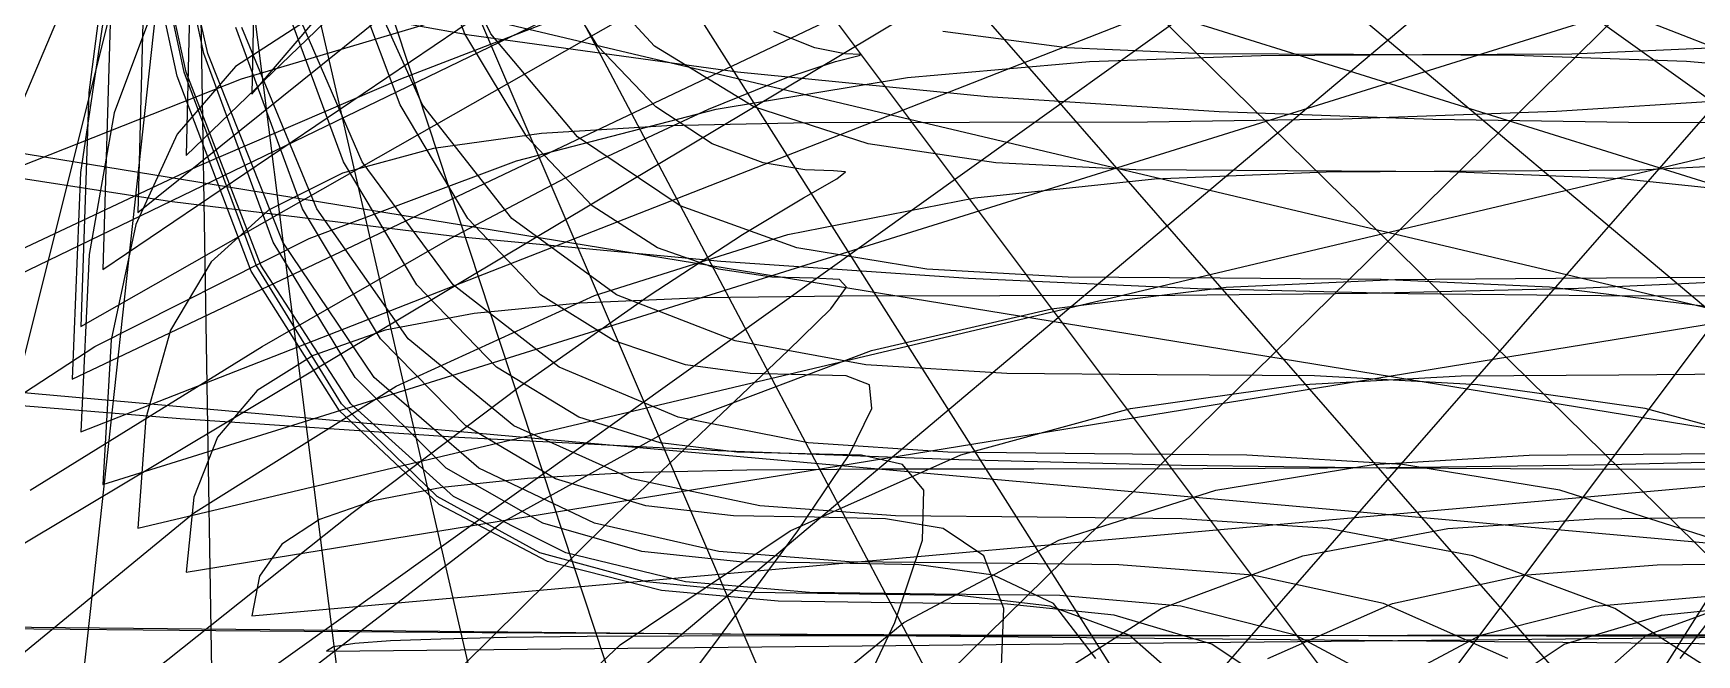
# Model space of a CAD drawing. Header units: metres. Extents: x -499 to 499, y -500 to 498.
# Drawn here: x -308.9 to 70.4, y -161.8 to -20.1 of the extents above; entities that cross this region are included whole.
import ezdxf

# ---------------------------------------------------------------- set-up
doc = ezdxf.new("R2010")
doc.units = ezdxf.units.M

msp = doc.modelspace()

# ---------------------------------------------------------------- linework, layer by layer
for p, q in [((-259, -34, -665.11), (171, 469, -315.11)), ((-274, -48, -665.11), (234, 441, -329.11)), ((-285, -61, -665.11), (293, 404, -342.11)), ((-293, -74, -665.11), (347, 359, -355.11)), ((-298, -87, -665.11), (394, 307, -368.11)), ((-300, -99, -665.11), (433, 249, -380.11)), ((-300, 200, -665.11), (0, -500, -81.11)), ((-298, 199, -665.11), (-69, -495, -82.11)), ((-298, 199, -665.11), (69, -495, -82.11)), ((-293, 198, -665.11), (-137, -480, -83.11)), ((-293, 198, -665.11), (137, -480, -83.11)), ((293, 198, -665.11), (-137, -480, -83.11)), ((-285, 195, -665.11), (-203, -456, -86.11)), ((-285, 195, -665.11), (203, -456, -86.11)), ((285, 195, -665.11), (-203, -456, -86.11)), ((-274, 192, -665.11), (-264, -424, -89.11)), ((-274, 192, -665.11), (264, -424, -89.11)), ((274, 192, -665.11), (-264, -424, -89.11)), ((298, -111, -665.11), (-463, 187, -392.11)), ((-259, 187, -665.11), (-321, -383, -94.11)), ((259, 187, -665.11), (-321, -383, -94.11)), ((-298, -111, -665.11), (463, 187, -392.11)), ((-259, 187, -665.11), (321, -383, -94.11)), ((-242, 182, -665.11), (-371, -334, -99.11)), ((242, 182, -665.11), (-371, -334, -99.11)), ((-242, 182, -665.11), (371, -334, -99.11)), ((-222, 176, -665.11), (-414, -279, -105.11)), ((222, 176, -665.11), (-414, -279, -105.11)), ((-222, 176, -665.11), (414, -279, -105.11)), ((200, 169, -665.11), (-449, -219, -112.11)), ((176, 161, -665.11), (-475, -154, -120.11)), ((293, -123, -665.11), (-485, 120, -404.11)), ((-293, -123, -665.11), (485, 120, -404.11)), ((285, -133, -665.11), (-497, 52, -414.11)), ((-285, -133, -665.11), (497, 52, -414.11)), ((-257.56, 34.16, -665.06), (-259, -34, -665.11)), ((-269.98, -24.72, -663.14), (-282.26, 32.57, -664.53)), ((-269.06, -24.72, -663.14), (-281.99, 32.57, -664.53)), ((-276.04, -29.95, -663.14), (-288.9, 29.2, -664.52)), ((-274.45, -28.98, -663.14), (-287.05, 29.66, -664.52)), ((-273.98, -28.98, -663.14), (-286.91, 29.66, -664.52)), ((-272.42, 18.26, -665.07), (-274, -48, -665.11)), ((-210.49, -20.27, -660.58), (-222.99, 12.49, -663.2)), ((-204.55, -20.27, -660.58), (-220.48, 12.49, -663.2)), ((-290.67, 9.14, -664.81), (-296.16, -33.61, -665.07)), ((-283.31, 2.01, -665.07), (-285, -61, -665.11)), ((-225.22, -36.44, -660.54), (-238.73, -0.24, -663.18)), ((-220.09, -36.44, -660.54), (-236.56, -0.24, -663.18)), ((-180.14, -23.06, -656.36), (-192.91, -2.36, -660.63)), ((-167.2, -23.06, -656.36), (-186.29, -2.36, -660.63)), ((-274.9, -8.77, -510.96), (-209.46, -20.52, -536.6)), ((-238.11, -49.47, -660.5), (-252.57, -10.36, -663.16)), ((-233.89, -49.47, -660.5), (-250.78, -10.36, -663.16)), ((-292.49, -14.09, -664.82), (-298.12, -51.85, -665.07)), ((-280.97, -13.11, -664.19), (-290.43, -38.29, -664.83)), ((274, -143, -665.11), (-499, -17, -424.11)), ((-291.22, -15.33, -665.07), (-293, -74, -665.11)), ((-274, -143, -665.11), (499, -17, -424.11)), ((-245.69, -16.69, -661.03), (-262.78, -27.74, -663.02)), ((-247.48, -60.19, -660.48), (-262.69, -18.85, -663.15)), ((-261.38, -30.52, -386.07), (-212.97, -16.19, -435.19)), ((-244.23, -60.19, -660.48), (-261.32, -18.85, -663.15)), ((-225.02, -30.52, -386.07), (-187.81, -16.19, -435.19)), ((-196.34, -43.75, -656.26), (-210.49, -20.27, -660.58)), ((-209.46, -20.52, -536.6), (-148.27, -28.94, -559.22)), ((-184.75, -43.75, -656.26), (-204.55, -20.27, -660.58)), ((-130.69, -23.45, -629.72), (-139.97, -19.76, -641.4)), ((-73.22, -23.45, -629.72), (-101.47, -19.76, -641.4)), ((-254.12, -67.78, -660.45), (-269.98, -24.72, -663.14)), ((-251.93, -67.78, -660.45), (-269.06, -24.72, -663.14)), ((-166.89, -36.94, -649.99), (-180.14, -23.06, -656.36)), ((-144.54, -36.94, -649.99), (-167.2, -23.06, -656.36)), ((-123.79, -24.81, -614.72), (-130.69, -23.45, -629.72)), ((-125.91, -26.55, -545.66), (-120.55, -25.19, -573.1)), ((-120.12, -25, -595.98), (-123.79, -24.81, -614.72)), ((-120.55, -25.19, -573.1), (-120.12, -25, -595.98)), ((-41.96, -24.81, -614.72), (-73.22, -23.45, -629.72)), ((-68.06, -26.55, -545.66), (-28.86, -25.19, -573.1)), ((-7.87, -25, -595.98), (-41.96, -24.81, -614.72)), ((-28.86, -25.19, -573.1), (7.88, -25, -595.98)), ((28.86, -25.19, -573.1), (-7.87, -25, -595.98)), ((7.88, -25, -595.98), (41.96, -24.81, -614.72)), ((68.06, -26.55, -545.66), (28.86, -25.19, -573.1)), ((41.96, -24.81, -614.72), (73.22, -23.45, -629.72)), ((-259.2, -74.4, -660.44), (-276.04, -29.95, -663.14)), ((-262.78, -27.74, -663.02), (-276.03, -43.17, -664.23)), ((-258.06, -73.05, -660.44), (-274.45, -28.98, -663.14)), ((-256.95, -73.05, -660.44), (-273.98, -28.98, -663.14)), ((-154.87, -37.42, -475.43), (-137.07, -30.24, -513.24)), ((-153.14, -37.42, -475.43), (-109.54, -30.24, -513.24)), ((-148.27, -28.94, -559.22), (-91.27, -34.58, -579.01)), ((-137.07, -30.24, -513.24), (-125.91, -26.55, -545.66)), ((-109.54, -30.24, -513.24), (-68.06, -26.55, -545.66)), ((109.54, -30.24, -513.24), (68.06, -26.55, -545.66)), ((-311.9, -50.52, -330.41), (-261.38, -30.52, -386.07)), ((-296.16, -33.61, -665.07), (-298, -87, -665.11)), ((-271.51, -50.52, -330.41), (-225.02, -30.52, -386.07)), ((-209.77, -62.37, -656.19), (-225.22, -36.44, -660.54)), ((-199.73, -62.37, -656.19), (-220.09, -36.44, -660.54)), ((-198.67, -49.25, -431.81), (-153.14, -37.42, -475.43)), ((-180.17, -49.25, -431.81), (-154.87, -37.42, -475.43)), ((-154.03, -45.36, -641.1), (-166.89, -36.94, -649.99)), ((-118.53, -45.36, -641.1), (-144.54, -36.94, -649.99)), ((-91.27, -34.58, -579.01), (-38.44, -38, -596.18)), ((91.27, -34.58, -579.01), (38.44, -38, -596.18)), ((-290.43, -38.29, -664.83), (-296.11, -70.62, -665.07)), ((-164.39, -41.24, -649.04), (-192.95, -43, -654.35)), ((-131.88, -40.59, -642.24), (-164.39, -41.24, -649.04)), ((-95.37, -40.5, -633.73), (-131.88, -40.59, -642.24)), ((-54.84, -40.41, -623.35), (-95.37, -40.5, -633.73)), ((-10.25, -39.76, -610.89), (-54.84, -40.41, -623.35)), ((-38.44, -38, -596.18), (10.25, -39.76, -610.89)), ((38.44, -38, -596.18), (-10.25, -39.76, -610.89)), ((10.25, -39.76, -610.89), (54.84, -40.41, -623.35)), ((54.84, -40.41, -623.35), (95.38, -40.5, -633.73)), ((-276.03, -43.17, -664.23), (-285.47, -63.71, -664.85)), ((-192.95, -43, -654.35), (-217.58, -46.42, -658.33)), ((-181.41, -59.49, -649.83), (-196.34, -43.75, -656.26)), ((-161.38, -59.49, -649.83), (-184.75, -43.75, -656.26)), ((-142.42, -49.68, -629.27), (-154.03, -45.36, -641.1)), ((-89.42, -49.68, -629.27), (-118.53, -45.36, -641.1)), ((-347.11, -47.74, -489.42), (-277.77, -58.39, -517.1)), ((-245.95, -66.9, -381.97), (-198.67, -49.25, -431.81)), ((-217.58, -46.42, -658.33), (-238.33, -52.06, -661.19)), ((-213.82, -66.9, -381.97), (-180.17, -49.25, -431.81)), ((-328.12, -77.14, -267.8), (-271.51, -50.52, -330.41)), ((-298.12, -51.85, -665.07), (-300, -99, -665.11)), ((-238.33, -52.06, -661.19), (-255.22, -60.48, -663.1)), ((-221.39, -77.5, -656.11), (-238.11, -49.47, -660.5)), ((-213.14, -77.5, -656.11), (-233.89, -49.47, -660.5)), ((-132.91, -51.27, -614.08), (-142.42, -49.68, -629.27)), ((-126.37, -51.5, -595.11), (-132.91, -51.27, -614.08)), ((-123.67, -51.73, -571.94), (-126.37, -51.5, -595.11)), ((-125.66, -53.32, -544.15), (-123.67, -51.73, -571.94)), ((-57.46, -51.27, -614.08), (-89.42, -49.68, -629.27)), ((-22.87, -51.5, -595.11), (-57.46, -51.27, -614.08)), ((-53.18, -53.32, -544.15), (-14.09, -51.73, -571.94)), ((14.09, -51.73, -571.94), (-22.87, -51.5, -595.11)), ((-14.09, -51.73, -571.94), (22.88, -51.5, -595.11)), ((53.18, -53.32, -544.15), (14.09, -51.73, -571.94)), ((22.88, -51.5, -595.11), (57.46, -51.27, -614.08)), ((57.46, -51.27, -614.08), (89.42, -49.68, -629.27)), ((-133.21, -57.64, -511.32), (-125.66, -53.32, -544.15)), ((-94.18, -57.64, -511.32), (-53.18, -53.32, -544.15)), ((94.18, -57.64, -511.32), (53.18, -53.32, -544.15)), ((-277.77, -58.39, -517.1), (-212.78, -66.39, -541.72)), ((-255.22, -60.48, -663.1), (-268.3, -72.23, -664.26)), ((-229.72, -89.81, -656.06), (-247.48, -60.19, -660.48)), ((-223.37, -89.81, -656.06), (-244.23, -60.19, -660.48)), ((-166.55, -69.03, -640.84), (-181.41, -59.49, -649.83)), ((-134.74, -69.03, -640.84), (-161.38, -59.49, -649.83)), ((-147.18, -66.06, -473.03), (-133.21, -57.64, -511.32)), ((-136.83, -66.06, -473.03), (-94.18, -57.64, -511.32)), ((-285.47, -63.71, -664.85), (-291.12, -90.07, -665.07)), ((-193.2, -79.76, -649.69), (-209.77, -62.37, -656.19)), ((-175.87, -79.76, -649.69), (-199.73, -62.37, -656.19)), ((-294.8, -91.54, -325.5), (-245.95, -66.9, -381.97)), ((-256.68, -91.54, -325.5), (-213.82, -66.9, -381.97)), ((-235.44, -98.62, -656.01), (-254.12, -67.78, -660.45)), ((-231.16, -98.62, -656.01), (-251.93, -67.78, -660.45)), ((-212.78, -66.39, -541.72), (-152.09, -72.12, -563.44)), ((-180.89, -79.94, -428.86), (-136.83, -66.06, -473.03)), ((-168.42, -79.94, -428.86), (-147.18, -66.06, -473.03)), ((-296.11, -70.62, -665.07), (-298, -111, -665.11)), ((-152.62, -73.94, -628.88), (-166.55, -69.03, -640.84)), ((-105.14, -73.94, -628.88), (-134.74, -69.03, -640.84)), ((-268.3, -72.23, -664.26), (-277.6, -87.86, -664.86)), ((-239.06, -106.25, -655.98), (-259.2, -74.4, -660.44)), ((-238.59, -104.62, -656), (-258.06, -73.05, -660.44)), ((-236.44, -104.62, -656), (-256.95, -73.05, -660.44)), ((-140.49, -75.74, -613.53), (-152.62, -73.94, -628.88)), ((-152.09, -72.12, -563.44), (-95.66, -75.97, -582.44)), ((-131, -76, -594.36), (-140.49, -75.74, -613.53)), ((-72.87, -75.74, -613.53), (-105.14, -73.94, -628.88)), ((-38.25, -76, -594.36), (-72.87, -75.74, -613.53)), ((38.25, -76, -594.36), (72.87, -75.74, -613.53)), ((-203.23, -96.29, -649.56), (-221.39, -77.5, -656.11)), ((-188.98, -96.29, -649.56), (-213.14, -77.5, -656.11)), ((-125.02, -76.26, -570.94), (-131, -76, -594.36)), ((-127.04, -82.97, -509.67), (-123.42, -78.06, -542.85)), ((-123.42, -78.06, -542.85), (-125.02, -76.26, -570.94)), ((-95.66, -75.97, -582.44), (-43.42, -78.3, -598.92)), ((-76.73, -82.97, -509.67), (-36.86, -78.06, -542.85)), ((-4.65, -79.5, -613.05), (-48.61, -79.94, -625.01)), ((-43.42, -78.3, -598.92), (4.65, -79.5, -613.05)), ((-1.57, -76.26, -570.94), (-38.25, -76, -594.36)), ((-36.86, -78.06, -542.85), (1.57, -76.26, -570.94)), ((43.42, -78.3, -598.92), (-4.65, -79.5, -613.05)), ((36.86, -78.06, -542.85), (-1.57, -76.26, -570.94)), ((1.57, -76.26, -570.94), (38.25, -76, -594.36)), ((4.65, -79.5, -613.05), (48.61, -79.94, -625.01)), ((76.73, -82.97, -509.67), (36.86, -78.06, -542.85)), ((95.66, -75.97, -582.44), (43.42, -78.3, -598.92)), ((-226.13, -100.64, -378.39), (-180.89, -79.94, -428.86)), ((-184.24, -81.7, -654.77), (-208.34, -84.03, -658.6)), ((-197.81, -100.64, -378.39), (-168.42, -79.94, -428.86)), ((-176.38, -90.3, -640.63), (-193.2, -79.76, -649.69)), ((-156.27, -80.5, -649.68), (-184.24, -81.7, -654.77)), ((-148.85, -90.3, -640.63), (-175.87, -79.76, -649.69)), ((-124.37, -80.06, -643.15), (-156.27, -80.5, -649.68)), ((-136.75, -92.51, -470.97), (-127.04, -82.97, -509.67)), ((-88.5, -80, -634.98), (-124.37, -80.06, -643.15)), ((-117.76, -92.51, -470.97), (-76.73, -82.97, -509.67)), ((-48.61, -79.94, -625.01), (-88.5, -80, -634.98)), ((48.61, -79.94, -625.01), (88.5, -80, -634.98)), ((259, -153, -665.11), (-492, -86, -434.11)), ((-259, -153, -665.11), (492, -86, -434.11)), ((-208.34, -84.03, -658.6), (-228.59, -87.87, -661.34)), ((-291.12, -90.07, -665.07), (-293, -123, -665.11)), ((-277.6, -87.86, -664.86), (-283.16, -107.93, -665.08)), ((-228.59, -87.87, -661.34), (-245.06, -93.61, -663.18)), ((-210.21, -109.67, -649.47), (-229.72, -89.81, -656.06)), ((-199.25, -109.67, -649.47), (-223.37, -89.81, -656.06)), ((-160.15, -95.72, -628.56), (-176.38, -90.3, -640.63)), ((-119.06, -95.72, -628.56), (-148.85, -90.3, -640.63)), ((-345.05, -124.33, -261.97), (-294.8, -91.54, -325.5)), ((-309.59, -124.33, -261.97), (-256.68, -91.54, -325.5)), ((-245.06, -93.61, -663.18), (-257.79, -101.61, -664.29)), ((-159.62, -108.25, -426.33), (-117.76, -92.51, -470.97)), ((-153.41, -108.25, -426.33), (-136.75, -92.51, -470.97)), ((-184.47, -107.68, -640.41), (-203.23, -96.29, -649.56)), ((-161.83, -107.68, -640.41), (-188.98, -96.29, -649.56)), ((-145.37, -97.71, -613.08), (-160.15, -95.72, -628.56)), ((-132.88, -98, -593.73), (-145.37, -97.71, -613.08)), ((-123.53, -98.28, -570.11), (-132.88, -98, -593.73)), ((-118.17, -100.28, -541.77), (-123.53, -98.28, -570.11)), ((-86.86, -97.71, -613.08), (-119.06, -95.72, -628.56)), ((-52.62, -98, -593.73), (-86.86, -97.71, -613.08)), ((-16.71, -98.28, -570.11), (-52.62, -98, -593.73)), ((-20.5, -100.28, -541.77), (16.71, -98.28, -570.11)), ((20.5, -100.28, -541.77), (-16.71, -98.28, -570.11)), ((16.71, -98.28, -570.11), (52.62, -98, -593.73)), ((52.62, -98, -593.73), (86.86, -97.71, -613.08)), ((-343.15, -102.35, -496.71), (-275.36, -108.01, -523.24)), ((-272.3, -129.53, -321.2), (-226.13, -100.64, -378.39)), ((-257.79, -101.61, -664.29), (-266.83, -112.26, -664.87)), ((-236.2, -129.53, -321.2), (-197.81, -100.64, -378.39)), ((-214.7, -119.3, -649.39), (-235.44, -98.62, -656.01)), ((-207.3, -119.3, -649.39), (-231.16, -98.62, -656.01)), ((-117.65, -105.69, -508.3), (-118.17, -100.28, -541.77)), ((-58.66, -105.69, -508.3), (-20.5, -100.28, -541.77)), ((58.66, -105.69, -508.3), (20.5, -100.28, -541.77)), ((-216.78, -125.79, -649.37), (-238.59, -104.62, -656)), ((-213.06, -125.79, -649.37), (-236.44, -104.62, -656)), ((-122.83, -116.24, -469.25), (-117.65, -105.69, -508.3)), ((-97.38, -116.24, -469.25), (-58.66, -105.69, -508.3)), ((97.38, -116.24, -469.25), (58.66, -105.69, -508.3)), ((-283.16, -107.93, -665.08), (-285, -133, -665.11)), ((-275.36, -108.01, -523.24), (-211.91, -112.26, -546.84)), ((-216.3, -127.6, -649.34), (-239.06, -106.25, -655.98)), ((-189.76, -121.71, -640.28), (-210.21, -109.67, -649.47)), ((-202.03, -131.73, -375.32), (-159.62, -108.25, -426.33)), ((-172.35, -121.71, -640.28), (-199.25, -109.67, -649.47)), ((-165.94, -113.54, -628.24), (-184.47, -107.68, -640.41)), ((-177.87, -131.73, -375.32), (-153.41, -108.25, -426.33)), ((-132.14, -113.54, -628.24), (-161.83, -107.68, -640.41)), ((-266.83, -112.26, -664.87), (-272.22, -125.93, -665.08)), ((-211.91, -112.26, -546.84), (-152.75, -115.31, -567.65)), ((-148.46, -115.69, -612.62), (-165.94, -113.54, -628.24)), ((-100.35, -115.69, -612.62), (-132.14, -113.54, -628.24)), ((-152.75, -115.31, -567.65), (-97.82, -117.36, -585.87)), ((-132.88, -116, -593.11), (-148.46, -115.69, -612.62)), ((-136.3, -133.62, -424.22), (-97.38, -116.24, -469.25)), ((-134.55, -133.62, -424.22), (-122.83, -116.24, -469.25)), ((-120.01, -116.31, -569.28), (-132.88, -116, -593.11)), ((-110.7, -118.46, -540.69), (-120.01, -116.31, -569.28)), ((-66.88, -116, -593.11), (-100.35, -115.69, -612.62)), ((-97.82, -117.36, -585.87), (-47.06, -118.6, -601.67)), ((-32.17, -116.31, -569.28), (-66.88, -116, -593.11)), ((3.34, -118.46, -540.69), (-32.17, -116.31, -569.28)), ((-3.34, -118.46, -540.69), (32.17, -116.31, -569.28)), ((32.17, -116.31, -569.28), (66.88, -116, -593.11)), ((97.82, -117.36, -585.87), (47.06, -118.6, -601.67)), ((66.88, -116, -593.11), (100.35, -115.69, -612.62)), ((-192.67, -131.85, -640.15), (-214.7, -119.3, -649.39)), ((-180.92, -131.85, -640.15), (-207.3, -119.3, -649.39)), ((-173.05, -120.4, -655.2), (-196.2, -121.64, -658.87)), ((-146.14, -119.77, -650.32), (-173.05, -120.4, -655.2)), ((-115.39, -119.53, -644.06), (-146.14, -119.77, -650.32)), ((-80.75, -119.5, -636.23), (-115.39, -119.53, -644.06)), ((-105.78, -124.32, -506.92), (-110.7, -118.46, -540.69)), ((-42.17, -119.47, -626.67), (-80.75, -119.5, -636.23)), ((-47.06, -118.6, -601.67), (-0.42, -119.23, -615.21)), ((0.42, -119.23, -615.21), (-42.17, -119.47, -626.67)), ((-39.22, -124.32, -506.92), (-3.34, -118.46, -540.69)), ((-0.42, -119.23, -615.21), (42.17, -119.47, -626.67)), ((47.06, -118.6, -601.67), (0.42, -119.23, -615.21)), ((39.22, -124.32, -506.92), (3.34, -118.46, -540.69)), ((42.17, -119.47, -626.67), (80.75, -119.5, -636.23)), ((-215.63, -123.69, -661.5), (-231.39, -126.74, -663.26)), ((-196.2, -121.64, -658.87), (-215.63, -123.69, -661.5)), ((-169.16, -127.9, -628.05), (-189.76, -121.71, -640.28)), ((-143.18, -127.9, -628.05), (-172.35, -121.71, -640.28)), ((-106.08, -135.71, -467.54), (-105.78, -124.32, -506.92)), ((-75.03, -135.71, -467.54), (-39.22, -124.32, -506.92)), ((75.03, -135.71, -467.54), (39.22, -124.32, -506.92)), ((-272.22, -125.93, -665.08), (-274, -143, -665.11)), ((-231.39, -126.74, -663.26), (-243.56, -130.99, -664.33)), ((-193.35, -138.63, -640.11), (-216.78, -125.79, -649.37)), ((-191.59, -140.55, -640.07), (-216.3, -127.6, -649.34)), ((-187.43, -138.63, -640.11), (-213.06, -125.79, -649.37)), ((-149.22, -130.17, -612.35), (-169.16, -127.9, -628.05)), ((-112.23, -130.17, -612.35), (-143.18, -127.9, -628.05)), ((-319.16, -167.98, -256.87), (-272.3, -129.53, -321.2)), ((-284.45, -167.98, -256.87), (-236.2, -129.53, -321.2)), ((-243.56, -130.99, -664.33), (-252.17, -136.65, -664.88)), ((-244.68, -164.49, -317.51), (-202.03, -131.73, -375.32)), ((-211, -164.49, -317.51), (-177.87, -131.73, -375.32)), ((-170.12, -138.29, -627.86), (-192.67, -131.85, -640.15)), ((-152.58, -138.29, -627.86), (-180.92, -131.85, -640.15)), ((-130.75, -130.5, -592.73), (-149.22, -130.17, -612.35)), ((-114.54, -130.83, -568.78), (-130.75, -130.5, -592.73)), ((-101.4, -133.1, -540.04), (-114.54, -130.83, -568.78)), ((-80, -130.5, -592.73), (-112.23, -130.17, -612.35)), ((-46.99, -130.83, -568.78), (-80, -130.5, -592.73)), ((-13.7, -133.1, -540.04), (-46.99, -130.83, -568.78)), ((13.7, -133.1, -540.04), (46.99, -130.83, -568.78)), ((46.99, -130.83, -568.78), (80, -130.5, -592.73)), ((-175.05, -159.56, -372.76), (-136.3, -133.62, -424.22)), ((-153.66, -159.56, -372.76), (-134.55, -133.62, -424.22)), ((-112.42, -154.5, -422.11), (-106.08, -135.71, -467.54)), ((-110.33, -154.5, -422.11), (-75.03, -135.71, -467.54)), ((-92.13, -139.29, -506.1), (-101.4, -133.1, -540.04)), ((-19.37, -139.29, -506.1), (13.7, -133.1, -540.04)), ((19.37, -139.29, -506.1), (-13.7, -133.1, -540.04)), ((-252.17, -136.65, -664.88), (-257.3, -143.92, -665.08)), ((-169.01, -145.22, -627.8), (-193.35, -138.63, -640.11)), ((-160.18, -145.22, -627.8), (-187.43, -138.63, -640.11)), ((-147.81, -140.66, -612.07), (-170.12, -138.29, -627.86)), ((-122.84, -140.66, -612.07), (-152.58, -138.29, -627.86)), ((-87.53, -151.33, -466.51), (-92.13, -139.29, -506.1)), ((-51.73, -151.33, -466.51), (-19.37, -139.29, -506.1)), ((51.73, -151.33, -466.51), (19.37, -139.29, -506.1)), ((-257.3, -143.92, -665.08), (-259, -153, -665.11)), ((-165.6, -147.2, -627.73), (-191.59, -140.55, -640.07)), ((-126.5, -141, -592.36), (-147.81, -140.66, -612.07)), ((-106.96, -141.34, -568.28), (-126.5, -141, -592.36)), ((-92.25, -141, -592.36), (-122.84, -140.66, -612.07)), ((-89.96, -143.71, -539.4), (-106.96, -141.34, -568.28)), ((-61.38, -141.34, -568.28), (-92.25, -141, -592.36)), ((-76.26, -150.15, -505.28), (-89.96, -143.71, -539.4)), ((-30.78, -143.71, -539.4), (-61.38, -141.34, -568.28)), ((-1.01, -150.15, -505.28), (-30.78, -143.71, -539.4)), ((1.01, -150.15, -505.28), (30.78, -143.71, -539.4)), ((30.78, -143.71, -539.4), (61.38, -141.34, -568.28)), ((61.38, -141.34, -568.28), (92.25, -141, -592.36)), ((-144.48, -147.65, -611.98), (-169.01, -145.22, -627.8)), ((-139.01, -149.65, -611.89), (-165.6, -147.2, -627.73)), ((-131.91, -147.65, -611.98), (-160.18, -145.22, -627.8)), ((-120.5, -148, -592.23), (-144.48, -147.65, -611.98)), ((-103.25, -148, -592.23), (-131.91, -147.65, -611.98)), ((-112.5, -150, -592.11), (-139.01, -149.65, -611.89)), ((-97.78, -148.35, -568.11), (-120.5, -148, -592.23)), ((-86.74, -150.35, -567.94), (-112.5, -150, -592.11)), ((-74.82, -148.35, -568.11), (-103.25, -148, -592.23)), ((-77.03, -150.78, -539.18), (-97.78, -148.35, -568.11)), ((-88.41, -171.19, -420.84), (-87.53, -151.33, -466.51)), ((-62.4, -152.8, -538.96), (-86.74, -150.35, -567.94)), ((-82.87, -171.19, -420.84), (-51.73, -151.33, -466.51)), ((-58.99, -157.37, -505), (-77.03, -150.78, -539.18)), ((-66.62, -162.7, -465.48), (-76.26, -150.15, -505.28)), ((-47.22, -150.78, -539.18), (-74.82, -148.35, -568.11)), ((-21.09, -157.37, -505), (-47.22, -150.78, -539.18)), ((-27.36, -162.7, -465.48), (1.01, -150.15, -505.28)), ((27.36, -162.7, -465.48), (-1.01, -150.15, -505.28)), ((21.09, -157.37, -505), (47.22, -150.78, -539.18)), ((47.22, -150.78, -539.18), (74.82, -148.35, -568.11)), ((82.88, -171.19, -420.84), (51.73, -151.33, -466.51)), ((58.99, -157.37, -505), (77.03, -150.78, -539.18)), ((62.4, -152.8, -538.96), (86.74, -150.35, -567.94)), ((66.62, -162.7, -465.48), (76.26, -150.15, -505.28)), ((242, -161, -665.11), (-475, -154, -442.11)), ((-242, -161, -665.11), (475, -154, -442.11)), ((-144.69, -182.53, -370.2), (-110.33, -154.5, -422.11)), ((-125.65, -182.53, -370.2), (-112.42, -154.5, -422.11)), ((-40.16, -159.45, -504.73), (-62.4, -152.8, -538.96)), ((40.16, -159.45, -504.73), (62.4, -152.8, -538.96)), ((-332.21, -155.71, -502.54), (-267.25, -156.3, -528.16)), ((-267.25, -156.3, -528.16), (-206.51, -156.74, -550.93)), ((-227.42, -158.7, -664.35), (-235.56, -159.29, -664.88)), ((-215.91, -158.26, -663.32), (-227.42, -158.7, -664.35)), ((-200.98, -157.94, -661.62), (-215.91, -158.26, -663.32)), ((-206.51, -156.74, -550.93), (-149.92, -157.06, -571.03)), ((-182.57, -157.72, -659.09), (-200.98, -157.94, -661.62)), ((-160.62, -157.59, -655.55), (-182.57, -157.72, -659.09)), ((-135.06, -157.53, -650.84), (-160.62, -157.59, -655.55)), ((-149.92, -157.06, -571.03), (-97.42, -157.28, -588.62)), ((-105.83, -157.5, -644.79), (-135.06, -157.53, -650.84)), ((-72.87, -157.5, -637.23), (-105.83, -157.5, -644.79)), ((-97.42, -157.28, -588.62), (-48.95, -157.41, -603.87)), ((-36.13, -157.5, -628.01), (-72.87, -157.5, -637.23)), ((-44.38, -170.21, -465.14), (-58.99, -157.37, -505)), ((-48.95, -157.41, -603.87), (-4.46, -157.47, -616.94)), ((4.46, -157.47, -616.94), (-36.13, -157.5, -628.01)), ((2.96, -170.21, -465.14), (-21.09, -157.37, -505)), ((-4.46, -157.47, -616.94), (36.13, -157.5, -628.01)), ((-2.96, -170.21, -465.14), (21.09, -157.37, -505)), ((48.95, -157.41, -603.87), (4.46, -157.47, -616.94)), ((36.13, -157.5, -628.01), (72.88, -157.5, -637.23)), ((44.38, -170.21, -465.14), (58.99, -157.37, -505)), ((97.42, -157.28, -588.62), (48.95, -157.41, -603.87)), ((-240.4, -160.05, -665.08), (-242, -161, -665.11)), ((-235.56, -159.29, -664.88), (-240.4, -160.05, -665.08)), ((-213.26, -195.75, -314.44), (-175.05, -159.56, -372.76)), ((-181.01, -195.75, -314.44), (-153.66, -159.56, -372.76)), ((-20.7, -172.4, -464.8), (-40.16, -159.45, -504.73)), ((20.7, -172.4, -464.8), (40.16, -159.45, -504.73))]:
    msp.add_line(p, q)

doc.saveas('drawing.dxf')
